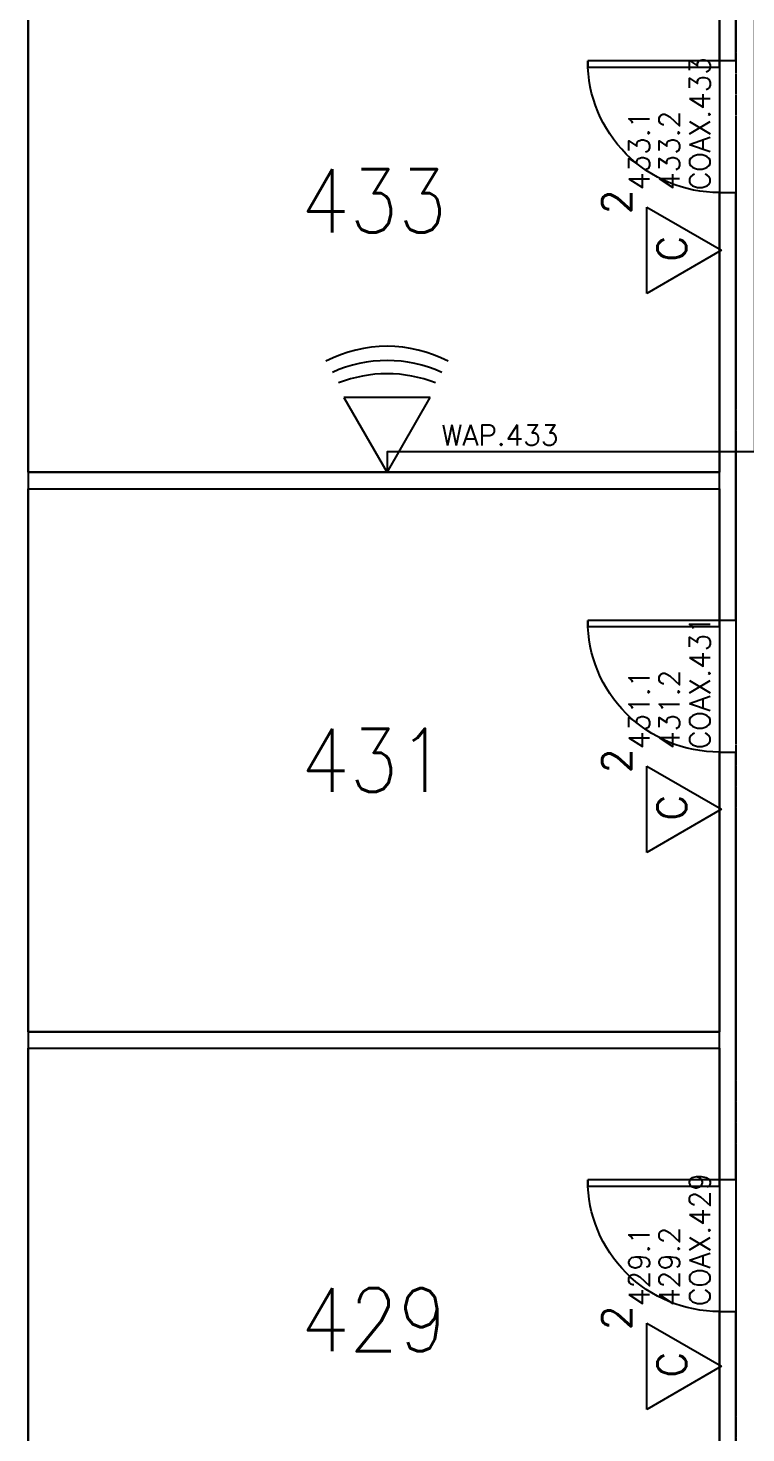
# Model space of a CAD drawing. Header units: inches. Extents: x -460 to 10305, y -938 to 5356.
# Drawn here: x 5824 to 5998.4, y 4432.7 to 4774.2 of the extents above; entities that cross this region are included whole.
import ezdxf
from ezdxf.enums import TextEntityAlignment as Align

# ---------------------------------------------------------------- set-up
doc = ezdxf.new("R2010")
doc.units = ezdxf.units.IN
doc.header["$MEASUREMENT"] = 0
doc.set_wipeout_variables(frame=1)
doc.linetypes.add('01-0263-04-DWG-BFP-ARCH$0$763', pattern=[5.0001, 5, -0.0001])
for name, color, linetype in [('01-0263-04-DWG-BFP-ARCH$0$SP-AREA', 250, '01-0263-04-DWG-BFP-ARCH$0$763'), ('01-0263-04-DWG-BFP-ARCH$0$SP-DOORS', 5, 'Continuous'), ('01-0263-04-DWG-BFP-ARCH$0$SP-RMNO', 7, 'Continuous'), ('01-0263-04-DWG-BFP-ARCH$0$SP-ROOM', 7, 'Continuous'), ('01-0263-04-DWG-BFP-ARCH$0$SP-WALL', 7, 'Continuous'), ('T-Comm-E', 1, 'Continuous'), ('T-Comm-E-Wireless', 1, 'Continuous'), ('T-Comm-Path', 40, 'Continuous')]:
    doc.layers.add(name, color=color, linetype=linetype)
doc.layers.get('01-0263-04-DWG-BFP-ARCH$0$SP-ROOM').off()
doc.styles.add('01-0263-04-DWG-BFP-ARCH$0$ROMANS', font='ROMANS.shx', dxfattribs={"width": 0.9})
doc.styles.add('3-32', font='SIMPLEX.shx', dxfattribs={"height": 9})

# ---------------------------------------------------------------- blocks, each defined once
blk = doc.blocks.new('01-0263-04-DWG-BFP-ARCH$0$DOR01')
at = {"color": 0}
for p, q in [((1, 1), (0, 1)), ((0, 1), (0, 0)), ((1, 0), (1, 1)), ((0, 0), (1, 0))]:
    blk.add_line(p, q, dxfattribs=at)
blk = doc.blocks.new('01-0263-04-DWG-BFP-ARCH$0$DOR00')
at = {"color": 0}
for p, q in [((0, 1), (0, 0)), ((1, 0), (1, 1))]:
    blk.add_line(p, q, dxfattribs=at)
blk = doc.blocks.new('01-0263-04-DWG-BFP-ARCH$0$FMGRM1')
at = {"style": '01-0263-04-DWG-BFP-ARCH$0$ROMANS', "width": 0.9}
for tag, p in [('RMAREA', (0, -0.2836)), ('DATA1', (0, -0.443)), ('DATA2', (0, -0.6024)), ('DATA3', (0, -0.7618)), ('DATA4', (0, -0.9213)), ('DATA5', (0, -1.0807))]:
    blk.add_attdef(tag, text='', height=0.1172, dxfattribs=at).set_placement(p, align=Align.CENTER)
at = {"linetype": 'Continuous'}
blk.add_wipeout([(-0.375, -0.125), (0.375, -0.125), (0.375, 0.125), (-0.375, 0.125)], dxfattribs=at)
at = {"layer": '01-0263-04-DWG-BFP-ARCH$0$SP-RMNO', "style": '01-0263-04-DWG-BFP-ARCH$0$ROMANS', "width": 0.9}
blk.add_attdef('RMNUMB', text='', height=0.16, dxfattribs=at).set_placement((0, 0), align=Align.MIDDLE)
blk = doc.blocks.new('01-0263-04-DWG-BFP-ARCH', base_point=(1295.15, 1353.42))
at = {"layer": '01-0263-04-DWG-BFP-ARCH$0$SP-AREA'}
blk.add_lwpolyline([(3303.16, 2407.43), (3255.16, 2407.43), (3255.16, 1533.43), (3587.16, 1533.43), (3587.16, 2461.43), (3255.16, 2461.43), (3255.16, 2407.43), (3303.16, 2407.43), (3539.16, 2407.43), (3539.16, 1587.43), (3303.16, 1587.43), (3303.16, 2407.43)], close=True, dxfattribs=at)
at = {"layer": '01-0263-04-DWG-BFP-ARCH$0$SP-AREA', "linetype": 'Continuous'}
for points in [[(3083.16, 1999.43), (3083.16, 2131.43), (3251.16, 2131.43), (3251.16, 1999.43)], [(3083.16, 1863.43), (3083.16, 1995.43), (3251.16, 1995.43), (3251.16, 1863.43)], [(3083.16, 1727.43), (3083.16, 1859.43), (3251.16, 1859.43), (3251.16, 1727.43)]]:
    blk.add_lwpolyline(points, close=True, dxfattribs=at)
at = {"layer": '01-0263-04-DWG-BFP-ARCH$0$SP-DOORS'}
for points in [[(3251.16, 2067.43, -0.414214), (3219.16, 2099.43, -0.414214)], [(3251.16, 1931.43, -0.414214), (3219.16, 1963.43, -0.414214)], [(3251.16, 1795.43, -0.414214), (3219.16, 1827.43, -0.414214)]]:
    blk.add_lwpolyline(points, format="xyb", dxfattribs=at)
at = {"layer": '01-0263-04-DWG-BFP-ARCH$0$SP-WALL'}
for p, q in [((3083.16, 2629.43), (3083.16, 1365.43)), ((3251.16, 2099.43), (3251.16, 2203.43)), ((3255.16, 2099.43), (3255.16, 2203.43)), ((3251.16, 1963.43), (3251.16, 2067.43)), ((3255.16, 1963.43), (3255.16, 2067.43)), ((3083.16, 1999.43), (3251.16, 1999.43)), ((3083.16, 1995.43), (3251.16, 1995.43)), ((3251.16, 1827.43), (3251.16, 1931.43)), ((3255.16, 1827.43), (3255.16, 1931.43)), ((3083.16, 1863.43), (3251.16, 1863.43)), ((3083.16, 1859.43), (3251.16, 1859.43)), ((3251.16, 1727.43), (3251.16, 1795.43)), ((3255.16, 1691.43), (3255.16, 1795.43))]:
    blk.add_line(p, q, dxfattribs=at)
at = {"layer": '01-0263-04-DWG-BFP-ARCH$0$SP-DOORS', "xscale": -32, "yscale": -1.5, "zscale": 32}
for p in [(3251.16, 2099.43), (3251.16, 1963.43), (3251.16, 1827.43)]:
    blk.add_blockref('01-0263-04-DWG-BFP-ARCH$0$DOR01', p, dxfattribs=at)
at = {"layer": '01-0263-04-DWG-BFP-ARCH$0$SP-WALL', "xscale": -32, "zscale": 32, "rotation": 90}
for p, yscale in [((3251.16, 2099.43), -3.999999999999773), ((3251.16, 1963.43), -4), ((3251.16, 1827.43), -4.000000000000455)]:
    blk.add_blockref('01-0263-04-DWG-BFP-ARCH$0$DOR00', p, dxfattribs=dict(at, yscale=yscale))
at = {"layer": '01-0263-04-DWG-BFP-ARCH$0$SP-ROOM'}
ref = blk.add_blockref('01-0263-04-DWG-BFP-ARCH$0$FMGRM1', (3167.16, 2065.43), dxfattribs=dict(at, xscale=96, yscale=96, zscale=96))
ref.add_attrib('RMNUMB', '433', dxfattribs={"layer": '01-0263-04-DWG-BFP-ARCH$0$SP-RMNO', "height": 15.36, "style": '01-0263-04-DWG-BFP-ARCH$0$ROMANS', "width": 0.9}).set_placement((3167.16, 2065.43), align=Align.MIDDLE)
ref = blk.add_blockref('01-0263-04-DWG-BFP-ARCH$0$FMGRM1', (3167.16, 1929.43), dxfattribs=dict(at, xscale=96, yscale=96, zscale=96))
ref.add_attrib('RMNUMB', '431', dxfattribs={"layer": '01-0263-04-DWG-BFP-ARCH$0$SP-RMNO', "height": 15.36, "style": '01-0263-04-DWG-BFP-ARCH$0$ROMANS', "width": 0.9}).set_placement((3167.16, 1929.43), align=Align.MIDDLE)
ref = blk.add_blockref('01-0263-04-DWG-BFP-ARCH$0$FMGRM1', (3167.16, 1793.43), dxfattribs=dict(at, xscale=96, yscale=96, zscale=96))
ref.add_attrib('RMNUMB', '429', dxfattribs={"layer": '01-0263-04-DWG-BFP-ARCH$0$SP-RMNO', "height": 15.36, "style": '01-0263-04-DWG-BFP-ARCH$0$ROMANS', "width": 0.9}).set_placement((3167.16, 1793.43), align=Align.MIDDLE)
blk = doc.blocks.new('WIRELESS')
for p, q in [((10.5, 18.19), (-10.5, 18.19)), ((-10.5, 18.19), (0, 0)), ((0, 0), (10.5, 18.19))]:
    blk.add_line(p, q)
for centre, start, end in [((0, -1.44), 62.4297, 117.5703), ((0, -4.89), 65.5205, 114.4795), ((0, -8.1), 68.4095, 111.5905)]:
    blk.add_arc(centre, 32.08, start, end)
at = {"style": '3-32', "flags": 1}
for tag, p in [('RM_NUMBER', (50.85, 153.68)), ('UTP_CATEGORY', (50.85, 140.31)), ('QUANTITY_UTP', (50.85, 127.18)), ('WIRELESS_OUTLET_LOCATION', (50.85, 114.16)), ('TELECOMM_ROOM', (50.85, 100.31)), ('QTY_COAX', (50.33, 74.2)), ('POS_2', (166.1, 63.3)), ('POS_3', (166.1, 55.3)), ('POS_4', (166.1, 46.8)), ('POS_5', (166.1, 38.67)), ('POS_6', (166.1, 30.05))]:
    blk.add_attdef(tag, p, '', height=5, dxfattribs=at)
at = {"flags": 1}
for tag, p in [('SERIAL_NUMBER', (51.84, 50.25)), ('MAC_ADDRESS', (51.84, 26.25)), ('ELEVATION', (51.84, 2.25)), ('WO_NUMBER', (53.96, -25.57))]:
    blk.add_attdef(tag, text='', height=5, dxfattribs=at).set_placement(p, align=Align.BOTTOM_LEFT)
at = {"style": '3-32'}
blk.add_attdef('POS_1', (13.17, 6.52), '', height=5, dxfattribs=at)
blk = doc.blocks.new('VOICE(1)DATA(1)COAX(1)')
for p, q in [((0, 0), (-10.5, 18.19)), ((-10.5, 18.19), (10.5, 18.19)), ((10.5, 18.19), (0, 0))]:
    blk.add_line(p, q)
at = {"char_height": 7, "attachment_point": 1, "style": '3-32'}
for s, insert, width in [('2', (8.78, 29.02), 11.7808), ('C', (-2.75, 15.62), 12.7033)]:
    blk.add_mtext(s, dxfattribs=dict(at, insert=insert, width=width))
at = {"style": '3-32', "flags": 1}
for tag, p in [('RM_NUMBER', (92.08, 138.94)), ('UTP_CATEGORY', (92.08, 125.57)), ('QUANTITY_UTP', (92.08, 112.44)), ('WIRELESS_OUTLET_LOCATION', (92.08, 99.43)), ('TELECOMM_ROOM', (92.08, 85.57)), ('QTY_COAX', (91.33, 59.47)), ('POS_4', (202.73, 34.3)), ('POS_5', (202.73, 26.05)), ('POS_6', (202.73, 17.55))]:
    blk.add_attdef(tag, p, '', height=5, dxfattribs=at)
at = {"flags": 1}
blk.add_attdef('WO_NUMBER', text='', height=5, dxfattribs=at).set_placement((90.2, 43.13), align=Align.BOTTOM_LEFT)
at = {"style": '3-32'}
for tag, p in [('POS_1', (14.63, 17.54)), ('POS_2', (14.64, 10.22)), ('POS_3', (14.62, 2.8))]:
    blk.add_attdef(tag, p, '', height=5, dxfattribs=at)

msp = doc.modelspace()

# ---------------------------------------------------------------- block references
msp.add_blockref('01-0263-04-DWG-BFP-ARCH', (4035.96, 4020.15))

# ---------------------------------------------------------------- next in the draw order: linework, layer by layer
at = {"layer": 'T-Comm-Path'}
msp.add_lwpolyline([(6275.15, 4707.04), (6324.71, 4707.04), (6324.71, 5120.01), (6000.88, 5120.01), (6000.52, 4753.47), (6000.52, 4671.12), (5911.21, 4671.12), (5911.21, 4666.15)], dxfattribs=at)

# ---------------------------------------------------------------- next in the draw order: block references
at = {"layer": 'T-Comm-E', "rotation": 90}
for p, values in [((5992.53, 4720.13), {'POS_1': '433.1', 'POS_2': '433.2', 'POS_3': 'COAX.433'}), ((5992.53, 4584.24), {'POS_1': '431.1', 'POS_2': '431.2', 'POS_3': 'COAX.431'}), ((5992.53, 4448.85), {'POS_1': '429.1', 'POS_2': '429.2', 'POS_3': 'COAX.429'})]:
    msp.add_blockref('VOICE(1)DATA(1)COAX(1)', p, dxfattribs=at).add_auto_attribs(values)
at = {"layer": 'T-Comm-E-Wireless'}
msp.add_blockref('WIRELESS', (5911.21, 4666.15), dxfattribs=at).add_auto_attribs({'POS_1': 'WAP.433'})

doc.saveas('drawing.dxf')
